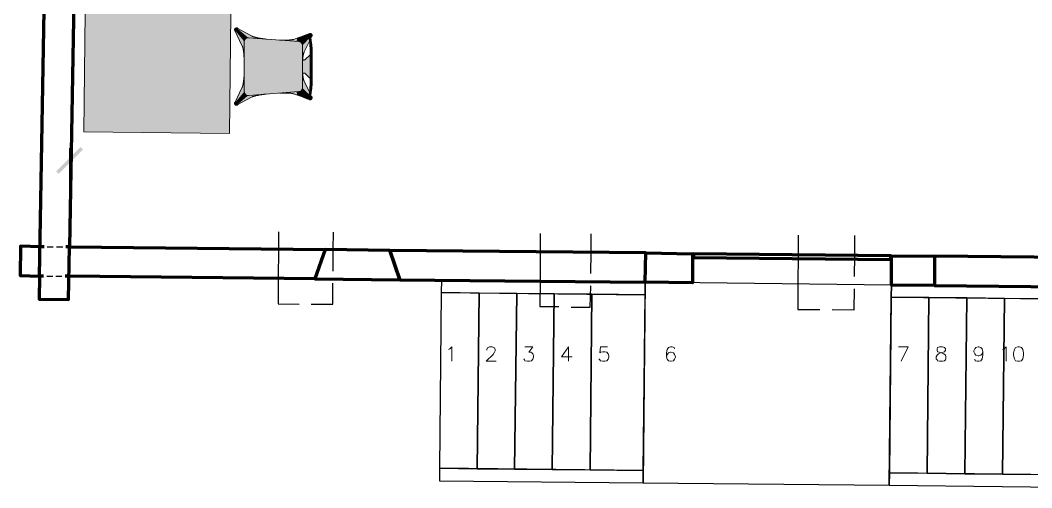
# Model space of a CAD drawing. Header units: millimetres. Extents: x 0 to 673989, y 0 to 383369.
# Drawn here: x 251603 to 256783, y 183924 to 186317 of the extents above; entities that cross this region are included whole.
import ezdxf

# ---------------------------------------------------------------- set-up
doc = ezdxf.new("R2010")
doc.units = ezdxf.units.MM
doc.header["$LTSCALE"] = 500
for name, color, linetype, lineweight in [('meble', 5, 'Continuous', 80), ('przekrój', 140, 'Continuous', 80), ('tabelka', 3, 'Continuous', 15)]:
    doc.layers.add(name, color=color, linetype=linetype, lineweight=lineweight)
for name, color, linetype in [('niewidoczne', 6, 'Continuous'), ('PDF _wymiary', 7, 'Continuous'), ('schody', 7, 'Continuous')]:
    doc.layers.add(name, color=color, linetype=linetype)

msp = doc.modelspace()

# ---------------------------------------------------------------- hatches: boundary and pattern name
at = {"layer": 'meble', "lineweight": 25, "true_color": 0xffffff, "transparency": 33554559}
for points in [[(252700.8, 186270.4), (252700.4, 186267.8), (252750.3, 186208.1), (252750.9, 186212.7), (252751.1, 186213.1)], [(252750.3, 186208.1), (252700.4, 186267.8), (252740.4, 186184.4), (252740.4, 186184.4), (252740.6, 186183.9), (252741, 186182.9), (252741.5, 186181.8), (252741.9, 186180.6), (252742.3, 186179.2), (252742.7, 186177.8), (252743.1, 186176.3), (252743.5, 186174.8), (252743.9, 186173.1), (252744.3, 186171.3), (252744.7, 186169.4), (252745, 186167.4), (252745.3, 186165.4), (252745.7, 186163.3), (252746, 186161), (252746.4, 186158.7), (252746.7, 186156.4), (252747, 186153.9), (252747.3, 186151.4), (252747.6, 186148.8), (252747.9, 186146.1), (252748.1, 186143.4), (252748.4, 186140.6), (252748.6, 186137.8), (252748.9, 186134.9), (252749.1, 186131.9), (252749.3, 186128.9), (252749.5, 186125.8), (252749.7, 186122.7), (252749.9, 186119.6), (252750, 186116.4), (252750.2, 186113.4), (252750.2, 186207.3)], [(252701.9, 186272.9), (252700.8, 186270.4), (252751.1, 186213.1), (252753.1, 186217.7), (252753.2, 186217.9)], [(252765.6, 186226.6), (252708.4, 186277.5), (252705.8, 186276.6), (252760.8, 186224.9), (252761, 186225)], [(252770.7, 186227.1), (252711.1, 186277.7), (252708.4, 186277.5), (252765.6, 186226.6), (252766.1, 186226.8)], [(252711.1, 186277.7), (252770.7, 186227.1), (252771.5, 186227.1), (252862.5, 186220.3), (252859.5, 186220.7), (252856.3, 186221.1), (252853.2, 186221.5), (252850, 186221.9), (252847, 186222.3), (252843.9, 186222.7), (252840.9, 186223.1), (252838, 186223.5), (252835.2, 186224), (252832.4, 186224.4), (252829.6, 186224.9), (252827, 186225.3), (252824.4, 186225.8), (252821.8, 186226.3), (252819.4, 186226.7), (252817, 186227.2), (252814.7, 186227.7), (252812.5, 186228.2), (252810.4, 186228.7), (252808.3, 186229.2), (252806.4, 186229.6), (252804.5, 186230.1), (252802.7, 186230.6), (252801, 186231.1), (252799.5, 186231.6), (252798, 186232), (252796.6, 186232.5), (252795.3, 186233), (252794.1, 186233.5), (252793, 186233.9), (252792, 186234.4), (252791.5, 186234.7), (252791.5, 186234.7)], [(253030.1, 186207.7), (252771.5, 186227.1), (252766.1, 186226.8), (252761, 186225), (252756.5, 186221.9), (252753.1, 186217.7), (252750.9, 186212.7), (252750.2, 186207.3), (252750.2, 185951.8), (252750.9, 185946.4), (252753.1, 185941.4), (252756.5, 185937.2), (252761, 185934.1), (252766.1, 185932.3), (252771.5, 185932), (253030.1, 185951.3), (253035, 185952.3), (253039.5, 185954.5), (253043.3, 185957.7), (253046.1, 185961.6), (253047.9, 185966.3), (253048.6, 185971.2), (253048.6, 186187.9), (253047.9, 186192.8), (253046.1, 186197.4), (253043.3, 186201.5), (253039.5, 186204.6), (253035, 186206.8)], [(253026.6, 186226), (253053.3, 186236.6), (253003.2, 186218.8), (253003.2, 186218.8), (253002.6, 186218.6), (253001.6, 186218.3), (253000.4, 186218), (252999.2, 186217.7), (252997.8, 186217.4), (252996.4, 186217.2), (252994.9, 186216.9), (252993.2, 186216.7), (252991.5, 186216.4), (252989.6, 186216.2), (252987.7, 186216), (252985.7, 186215.8), (252983.6, 186215.7), (252981.4, 186215.5), (252979.2, 186215.4), (252976.9, 186215.2), (252974.4, 186215.1), (252971.9, 186215), (252969.4, 186214.9), (252966.7, 186214.8), (252964, 186214.8), (252961.2, 186214.8), (252958.4, 186214.7), (252955.5, 186214.7), (252952.5, 186214.7), (252949.6, 186214.7), (252946.5, 186214.8), (252943.4, 186214.8), (252940.3, 186214.9), (252937, 186215), (252933.8, 186215.1), (252930.9, 186215.2), (253021, 186208.4), (253023.4, 186222.5), (253023.8, 186223.7), (253024.6, 186224.7), (253025.5, 186225.5)], [(253029.4, 186207.8), (253031, 186217.1), (253030.5, 186216.9), (253029.8, 186216.6), (253028.3, 186207.9)], [(253030.2, 186207.7), (253031.9, 186217.4), (253031, 186217.1), (253029.4, 186207.8), (253030.1, 186207.7)], [(253035.4, 186206.6), (253070.1, 186232.7), (253060.6, 186228.9), (253030.9, 186207.6), (253030.9, 186207.6), (253035, 186206.8)], [(253077.7, 186234.9), (253077.1, 186235.5), (253070.1, 186232.7), (253035.4, 186206.6), (253039.5, 186204.6), (253039.6, 186204.5)], [(253077.8, 186234.8), (253077.7, 186234.9), (253039.6, 186204.5), (253043.3, 186201.5), (253078.9, 186231.9)], [(253078.9, 186231.9), (253043.3, 186201.5), (253043.3, 186201.5), (253046, 186197.6), (253080.1, 186228.7)], [(253080.8, 186226.7), (253080.1, 186228.7), (253046, 186197.6), (253046.1, 186197.4), (253047.8, 186193.3), (253081.1, 186225.5)], [(253081.1, 186225.5), (253047.8, 186193.3), (253047.9, 186192.8), (253048.5, 186188.6), (253081.7, 186222.5)], [(253083.9, 186211.1), (253081.7, 186222.5), (253048.5, 186188.6), (253048.6, 186187.9), (253048.6, 186113.1), (253049.1, 186113.1), (253049.2, 186113.7), (253049.4, 186116), (253049.6, 186118.2), (253049.8, 186120.4), (253050.1, 186122.6), (253050.3, 186124.7), (253050.6, 186126.8), (253050.8, 186128.8), (253051.1, 186130.7), (253051.4, 186132.6), (253051.7, 186134.5), (253052, 186136.3), (253052.3, 186138.1), (253052.7, 186139.8), (253053, 186141.4), (253053.4, 186143), (253053.7, 186144.5), (253054, 186146), (253054.4, 186147.4), (253054.8, 186148.6), (253055.2, 186149.9), (253055.6, 186151.1), (253056, 186152.2), (253056.4, 186153.2), (253056.8, 186154.2), (253057.2, 186155), (253084, 186210.2)], [(253089.1, 186249.3), (253079.5, 186245.9), (253080.5, 186245.5), (253081.5, 186244.7), (253082, 186244.3)], [(253093.7, 186247.8), (253085.6, 186241.2), (253085.6, 186241.2), (253086.3, 186240.2), (253086.8, 186239.1), (253086.9, 186238.7), (253095.6, 186246.2)], [(252750.2, 186045.6), (252750, 186042.8), (252749.9, 186039.5), (252749.7, 186036.4), (252749.5, 186033.3), (252749.3, 186030.2), (252749.1, 186027.2), (252748.9, 186024.3), (252748.6, 186021.3), (252748.4, 186018.5), (252748.1, 186015.7), (252747.9, 186013), (252747.6, 186010.3), (252747.3, 186007.7), (252747, 186005.2), (252746.7, 186002.7), (252746.4, 186000.3), (252746, 185998), (252745.7, 185995.8), (252745.3, 185993.7), (252745, 185991.6), (252744.7, 185989.7), (252744.3, 185987.8), (252743.9, 185986), (252743.5, 185984.3), (252743.1, 185982.7), (252742.7, 185981.2), (252742.3, 185979.8), (252741.9, 185978.6), (252741.5, 185977.3), (252741, 185976.2), (252740.6, 185975.2), (252740.4, 185974.8), (252740.4, 185974.7), (252700.4, 185891.3), (252750.3, 185951), (252750.2, 185951.8)], [(253049.1, 186046), (253048.6, 186046), (253048.6, 185971.2), (253048.5, 185970.4), (253081.7, 185936.6), (253083.9, 185948), (253084, 185948.9), (253057.2, 186004.1), (253056.8, 186004.9), (253056.4, 186005.9), (253056, 186006.9), (253055.6, 186008), (253055.2, 186009.2), (253054.8, 186010.4), (253054.4, 186011.7), (253054, 186013.1), (253053.7, 186014.6), (253053.4, 186016.1), (253053, 186017.7), (253052.7, 186019.3), (253052.3, 186021), (253052, 186022.8), (253051.7, 186024.6), (253051.4, 186026.4), (253051.1, 186028.4), (253050.8, 186030.3), (253050.6, 186032.4), (253050.3, 186034.4), (253050.1, 186036.5), (253049.8, 186038.7), (253049.6, 186040.9), (253049.4, 186043.1), (253049.2, 186045.3)], [(252750.9, 185946.4), (252750.3, 185951), (252700.4, 185891.3), (252700.8, 185888.6), (252751.1, 185945.9)], [(253023.4, 185936.5), (253021, 185950.7), (252930.9, 185943.9), (252933.8, 185944), (252937, 185944.1), (252940.3, 185944.2), (252943.4, 185944.2), (252946.5, 185944.3), (252949.6, 185944.3), (252952.5, 185944.3), (252955.5, 185944.3), (252958.4, 185944.3), (252961.2, 185944.3), (252964, 185944.3), (252966.7, 185944.2), (252969.4, 185944.1), (252971.9, 185944.1), (252974.4, 185944), (252976.9, 185943.8), (252979.2, 185943.7), (252981.4, 185943.6), (252983.6, 185943.4), (252985.7, 185943.2), (252987.7, 185943), (252989.6, 185942.8), (252991.5, 185942.6), (252993.2, 185942.4), (252994.9, 185942.2), (252996.4, 185941.9), (252997.8, 185941.7), (252999.2, 185941.4), (253000.4, 185941.1), (253001.6, 185940.8), (253002.6, 185940.5), (253003.2, 185940.3), (253003.2, 185940.3), (253053.3, 185922.5), (253026.6, 185933.1), (253025.5, 185933.6), (253024.6, 185934.4), (253023.8, 185935.4)], [(253029.4, 185951.3), (253028.3, 185951.2), (253029.8, 185942.5), (253030.5, 185942.2), (253031, 185942)], [(253030.2, 185951.3), (253030.1, 185951.3), (253029.4, 185951.3), (253031, 185942), (253031.9, 185941.7)], [(253070.1, 185926.4), (253035.4, 185952.5), (253035, 185952.3), (253030.9, 185951.5), (253030.9, 185951.4), (253060.6, 185930.2)], [(253039.6, 185954.6), (253039.5, 185954.5), (253035.4, 185952.5), (253070.1, 185926.4), (253077.1, 185923.6), (253077.7, 185924.1)], [(253078.9, 185927.2), (253043.3, 185957.6), (253039.6, 185954.6), (253077.7, 185924.1), (253077.8, 185924.2)], [(253046, 185961.5), (253043.3, 185957.7), (253043.3, 185957.6), (253078.9, 185927.2), (253080.1, 185930.4)], [(253081.1, 185933.6), (253047.8, 185965.8), (253046.1, 185961.6), (253046, 185961.5), (253080.1, 185930.4), (253080.8, 185932.4)], [(253048.5, 185970.4), (253047.9, 185966.3), (253047.8, 185965.8), (253081.1, 185933.6), (253081.7, 185936.6)], [(252753.1, 185941.4), (252751.1, 185945.9), (252700.8, 185888.6), (252701.9, 185886.1), (252753.2, 185941.2)], [(252753.2, 185941.2), (252701.9, 185886.1), (252703.6, 185884.1), (252756.5, 185937.2), (252756.5, 185937.2)], [(252760.8, 185934.2), (252705.8, 185882.5), (252708.4, 185881.6), (252765.6, 185932.5), (252761, 185934.1)], [(252765.6, 185932.5), (252708.4, 185881.6), (252711.1, 185881.4), (252770.7, 185932), (252766.1, 185932.3)], [(252859.5, 185938.4), (252862.5, 185938.8), (252771.5, 185932), (252770.7, 185932), (252711.1, 185881.4), (252791.5, 185924.4), (252791.5, 185924.4), (252792, 185924.6), (252793, 185925.1), (252794.1, 185925.6), (252795.3, 185926.1), (252796.6, 185926.6), (252798, 185927), (252799.5, 185927.5), (252801, 185928), (252802.7, 185928.5), (252804.5, 185929), (252806.4, 185929.5), (252808.3, 185930), (252810.4, 185930.4), (252812.5, 185930.9), (252814.7, 185931.4), (252817, 185931.9), (252819.4, 185932.4), (252821.8, 185932.8), (252824.4, 185933.3), (252827, 185933.7), (252829.6, 185934.2), (252832.4, 185934.6), (252835.2, 185935.1), (252838, 185935.5), (252840.9, 185936), (252843.9, 185936.4), (252847, 185936.8), (252850, 185937.2), (252853.2, 185937.6), (252856.3, 185938)], [(253089.1, 185909.8), (253082, 185914.8), (253081.5, 185914.4), (253080.5, 185913.6), (253079.5, 185913.2)], [(253086.9, 185920.4), (253086.8, 185920.1), (253086.3, 185918.9), (253085.6, 185917.9), (253085.6, 185917.9), (253093.7, 185911.3), (253095.6, 185912.9)]]:
    msp.add_hatch(color=7, dxfattribs=at).paths.add_polyline_path(points)

# ---------------------------------------------------------------- linework, layer by layer
at = {"layer": 'meble', "color": 7, "lineweight": 0, "true_color": 0xffffff}
msp.add_lwpolyline([(251950.8, 187735.4), (251928.6, 185746.1), (252674.5, 185737.7), (252696.8, 187727)], close=True, dxfattribs=at)
at = {"layer": 'meble', "lineweight": 9}
for points in [[(251950.8, 187735.4), (251928.6, 185746.1), (252674.5, 185737.7), (252696.8, 187727)], [(252771.5, 186227.1), (252766.1, 186226.8), (252761, 186225), (252756.5, 186221.9), (252753.1, 186217.7), (252750.9, 186212.7), (252750.2, 186207.3), (252750.2, 185951.8), (252750.9, 185946.4), (252753.1, 185941.4), (252756.5, 185937.2), (252761, 185934.1), (252766.1, 185932.3), (252771.5, 185932), (253030.1, 185951.3), (253035, 185952.3), (253039.5, 185954.5), (253043.3, 185957.7), (253046.1, 185961.6), (253047.9, 185966.3), (253048.6, 185971.2), (253048.6, 186187.9), (253047.9, 186192.8), (253046.1, 186197.4), (253043.3, 186201.5), (253039.5, 186204.6), (253035, 186206.8), (253030.1, 186207.7)]]:
    msp.add_lwpolyline(points, close=True, dxfattribs=at)
for points in [[(252862.5, 186220.3), (252859.5, 186220.7), (252856.3, 186221.1), (252853.2, 186221.5), (252850, 186221.9), (252847, 186222.3), (252843.9, 186222.7), (252840.9, 186223.1), (252838, 186223.5), (252835.2, 186224), (252832.4, 186224.4), (252829.6, 186224.9), (252827, 186225.3), (252824.4, 186225.8), (252821.8, 186226.3), (252819.4, 186226.7), (252817, 186227.2), (252814.7, 186227.7), (252812.5, 186228.2), (252810.4, 186228.7), (252808.3, 186229.2), (252806.4, 186229.6), (252804.5, 186230.1), (252802.7, 186230.6), (252801, 186231.1), (252799.5, 186231.6), (252798, 186232), (252796.6, 186232.5), (252795.3, 186233), (252794.1, 186233.5), (252793, 186233.9), (252792, 186234.4), (252791.5, 186234.7), (252791.5, 186234.7), (252711.1, 186277.7), (252708.4, 186277.5), (252705.8, 186276.6), (252703.6, 186275.1), (252701.9, 186272.9), (252700.8, 186270.4), (252700.4, 186267.8), (252700.7, 186265.2), (252701.7, 186262.8), (252703.2, 186260.8), (252704.5, 186259.2)], [(252750.2, 186113.4), (252750, 186116.4), (252749.9, 186119.6), (252749.7, 186122.7), (252749.5, 186125.8), (252749.3, 186128.9), (252749.1, 186131.9), (252748.9, 186134.9), (252748.6, 186137.8), (252748.4, 186140.6), (252748.1, 186143.4), (252747.9, 186146.1), (252747.6, 186148.8), (252747.3, 186151.4), (252747, 186153.9), (252746.7, 186156.4), (252746.4, 186158.7), (252746, 186161), (252745.7, 186163.3), (252745.3, 186165.4), (252745, 186167.4), (252744.7, 186169.4), (252744.3, 186171.3), (252743.9, 186173.1), (252743.5, 186174.8), (252743.1, 186176.3), (252742.7, 186177.8), (252742.3, 186179.2), (252741.9, 186180.6), (252741.5, 186181.8), (252741, 186182.9), (252740.6, 186183.9), (252740.4, 186184.4), (252700.4, 186267.8)], [(252719.1, 186273.4), (252715.9, 186276), (252713.6, 186277.2), (252711.1, 186277.7)], [(252930.9, 186215.2), (252933.8, 186215.1), (252937, 186215), (252940.3, 186214.9), (252943.4, 186214.8), (252946.5, 186214.8), (252949.6, 186214.7), (252952.5, 186214.7), (252955.5, 186214.7), (252958.4, 186214.7), (252961.2, 186214.8), (252964, 186214.8), (252966.7, 186214.8), (252969.4, 186214.9), (252971.9, 186215), (252974.4, 186215.1), (252976.9, 186215.2), (252979.2, 186215.4), (252981.4, 186215.5), (252983.6, 186215.7), (252985.7, 186215.8), (252987.7, 186216), (252989.6, 186216.2), (252991.5, 186216.4), (252993.2, 186216.7), (252994.9, 186216.9), (252996.4, 186217.2), (252997.8, 186217.4), (252999.2, 186217.7), (253000.4, 186218), (253001.6, 186218.3), (253002.6, 186218.6), (253003.2, 186218.8), (253003.2, 186218.8), (253053.3, 186236.6)], [(253021, 186208.4), (253023.4, 186222.5), (253023.8, 186223.7), (253024.6, 186224.7), (253025.5, 186225.5), (253026.6, 186226), (253076.8, 186246), (253078, 186246.2), (253079.3, 186246), (253080.5, 186245.5), (253081.5, 186244.7), (253085.6, 186241.2), (253086.3, 186240.2), (253086.8, 186239.1), (253090.5, 186229), (253093.7, 186213), (253096.2, 186192.1), (253097.7, 186167.8), (253098.3, 186141.8), (253098.3, 186079.6), (253098.3, 186017.3), (253097.7, 185991.3), (253096.2, 185967), (253093.7, 185946.1), (253090.5, 185930.1), (253086.8, 185920.1), (253086.3, 185918.9), (253085.6, 185917.9), (253081.5, 185914.4), (253080.5, 185913.6), (253079.3, 185913.1), (253078, 185912.9), (253076.8, 185913.1), (253026.6, 185933.1), (253025.5, 185933.6), (253024.6, 185934.4), (253023.8, 185935.4), (253023.4, 185936.5), (253021, 185950.7)], [(253024.2, 186218.9), (253025, 186217.9), (253026, 186217.1), (253027.3, 186216.6), (253028.5, 186216.4), (253029.8, 186216.6), (253077.1, 186235.5)], [(253030.9, 186207.6), (253032.7, 186217.7)], [(253084, 186210.2), (253057.2, 186155), (253056.8, 186154.2), (253056.4, 186153.2), (253056, 186152.2), (253055.6, 186151.1), (253055.2, 186149.9), (253054.8, 186148.6), (253054.4, 186147.4), (253054, 186146), (253053.7, 186144.5), (253053.4, 186143), (253053, 186141.4), (253052.7, 186139.8), (253052.3, 186138.1), (253052, 186136.3), (253051.7, 186134.5), (253051.4, 186132.6), (253051.1, 186130.7), (253050.8, 186128.8), (253050.6, 186126.8), (253050.3, 186124.7), (253050.1, 186122.6), (253049.8, 186120.4), (253049.6, 186118.2), (253049.4, 186116), (253049.2, 186113.7), (253049.1, 186113.1)], [(253074.5, 186237.7), (253077.8, 186234.8)], [(253077.2, 186236.5), (253080.8, 186226.7), (253083.9, 186211.1), (253086.3, 186190.8), (253087.9, 186167.1), (253088.4, 186141.6), (253088.4, 186079.6), (253088.4, 186017.4), (253087.9, 185992), (253086.3, 185968.3), (253083.9, 185948), (253080.8, 185932.4), (253077.2, 185922.6)], [(253079.5, 186245.9), (253089.1, 186249.3)], [(253094.3, 186231.2), (253095.3, 186232.3), (253096.9, 186234.4), (253098, 186236.8), (253098.3, 186239.4), (253098, 186241.8), (253097.1, 186244.2), (253095.6, 186246.2), (253093.7, 186247.8), (253091.5, 186248.9), (253089.1, 186249.3), (253086.5, 186249.2), (253083.9, 186248.4), (253081.7, 186246.9), (253081.3, 186246.6)], [(253098.3, 186239.4), (253091.3, 186225)], [(252740.4, 186184.4), (252740.4, 186184.4)], [(253088.4, 186139.7), (253061, 186113.7), (253060.4, 186113.6), (253059.3, 186113.4), (253057.8, 186113.3), (253055.7, 186113.2), (253053.5, 186113.1), (253051.1, 186113.1), (253048.6, 186113.1)], [(252700.4, 185891.3), (252740.4, 185974.7), (252740.4, 185974.8), (252740.6, 185975.2), (252741, 185976.2), (252741.5, 185977.3), (252741.9, 185978.6), (252742.3, 185979.8), (252742.7, 185981.2), (252743.1, 185982.7), (252743.5, 185984.3), (252743.9, 185986), (252744.3, 185987.8), (252744.7, 185989.7), (252745, 185991.6), (252745.3, 185993.7), (252745.7, 185995.8), (252746, 185998), (252746.4, 186000.3), (252746.7, 186002.7), (252747, 186005.2), (252747.3, 186007.7), (252747.6, 186010.3), (252747.9, 186013), (252748.1, 186015.7), (252748.4, 186018.5), (252748.6, 186021.3), (252748.9, 186024.3), (252749.1, 186027.2), (252749.3, 186030.2), (252749.5, 186033.3), (252749.7, 186036.4), (252749.9, 186039.5), (252750, 186042.8), (252750.2, 186045.6)], [(253048.6, 186046), (253051.1, 186046), (253053.5, 186045.9), (253055.7, 186045.9), (253057.8, 186045.8), (253059.3, 186045.7), (253060.4, 186045.5), (253061, 186045.3), (253088.4, 186019.3)], [(253049.1, 186046), (253049.2, 186045.3), (253049.4, 186043.1), (253049.6, 186040.9), (253049.8, 186038.7), (253050.1, 186036.5), (253050.3, 186034.4), (253050.6, 186032.4), (253050.8, 186030.3), (253051.1, 186028.4), (253051.4, 186026.4), (253051.7, 186024.6), (253052, 186022.8), (253052.3, 186021), (253052.7, 186019.3), (253053, 186017.7), (253053.4, 186016.1), (253053.7, 186014.6), (253054, 186013.1), (253054.4, 186011.8), (253054.8, 186010.4), (253055.2, 186009.2), (253055.6, 186008), (253056, 186006.9), (253056.4, 186005.9), (253056.8, 186004.9), (253057.2, 186004.1), (253084, 185948.9)], [(253030.9, 185951.5), (253032.7, 185941.4)], [(252862.5, 185938.8), (252859.5, 185938.4), (252856.3, 185938), (252853.2, 185937.6), (252850, 185937.2), (252847, 185936.8), (252843.9, 185936.4), (252840.9, 185936), (252838, 185935.5), (252835.2, 185935.1), (252832.4, 185934.6), (252829.6, 185934.2), (252827, 185933.7), (252824.4, 185933.3), (252821.8, 185932.8), (252819.4, 185932.4), (252817, 185931.9), (252814.7, 185931.4), (252812.5, 185930.9), (252810.4, 185930.4), (252808.3, 185930), (252806.4, 185929.5), (252804.5, 185929), (252802.7, 185928.5), (252801, 185928), (252799.5, 185927.5), (252798, 185927), (252796.6, 185926.6), (252795.3, 185926.1), (252794.1, 185925.6), (252793, 185925.1), (252792, 185924.6), (252791.5, 185924.4), (252711.1, 185881.4), (252708.4, 185881.6), (252705.8, 185882.5), (252703.6, 185884.1), (252701.9, 185886.1), (252700.8, 185888.6), (252700.4, 185891.3), (252700.7, 185893.9), (252701.7, 185896.2), (252703.2, 185898.3), (252704.5, 185899.9)], [(252791.5, 185924.4), (252791.5, 185924.4)], [(253053.3, 185922.5), (253003.2, 185940.3), (253003.2, 185940.3), (253002.6, 185940.5), (253001.6, 185940.8), (253000.4, 185941.1), (252999.2, 185941.4), (252997.8, 185941.7), (252996.4, 185941.9), (252994.9, 185942.2), (252993.2, 185942.4), (252991.5, 185942.6), (252989.6, 185942.8), (252987.7, 185943), (252985.7, 185943.2), (252983.6, 185943.4), (252981.4, 185943.6), (252979.2, 185943.7), (252976.9, 185943.8), (252974.4, 185944), (252971.9, 185944.1), (252969.4, 185944.1), (252966.7, 185944.2), (252964, 185944.3), (252961.2, 185944.3), (252958.4, 185944.3), (252955.5, 185944.3), (252952.5, 185944.3), (252949.6, 185944.3), (252946.5, 185944.3), (252943.4, 185944.2), (252940.3, 185944.2), (252937, 185944.1), (252933.8, 185944), (252930.9, 185943.9)], [(253024.2, 185940.2), (253025, 185941.3), (253026, 185942), (253027.3, 185942.5), (253028.5, 185942.6), (253029.8, 185942.5), (253077.1, 185923.6)], [(253074.5, 185921.5), (253077.8, 185924.2)], [(253089.1, 185909.8), (253079.5, 185913.2)], [(253094.3, 185927.9), (253095.3, 185926.8), (253096.9, 185924.7), (253098, 185922.3), (253098.3, 185919.7), (253098, 185917.2), (253097.1, 185914.9), (253095.6, 185912.9), (253093.7, 185911.3), (253091.5, 185910.3), (253089.1, 185909.8), (253086.5, 185909.9), (253083.9, 185910.8), (253081.7, 185912.2), (253081.3, 185912.5)], [(253091.3, 185934), (253098.3, 185919.7)], [(252719.1, 185885.7), (252715.9, 185883.1), (252713.6, 185881.9), (252711.1, 185881.4)]]:
    msp.add_lwpolyline(points, dxfattribs=at)
at = {"layer": 'meble', "color": 7, "lineweight": 0, "true_color": 0xffffff, "transparency": 33554559}
for points in [[(251950.8, 187735.4), (251928.6, 185746.1), (252696.8, 187727), (252674.5, 185737.7)], [(252702.9, 186262.5), (252700.4, 186267.8), (252700.7, 186265.2)], [(252700.7, 186265.2), (252701.7, 186262.8), (252702.9, 186262.5), (252704.4, 186259.5)], [(252701.7, 186262.8), (252703.2, 186260.8), (252704.4, 186259.5), (252704.5, 186259.2)], [(252756.5, 186221.9), (252703.6, 186275.1), (252753.2, 186217.9), (252701.9, 186272.9)], [(252760.8, 186224.9), (252705.8, 186276.6), (252756.5, 186221.9), (252703.6, 186275.1)], [(252713.6, 186277.2), (252711.1, 186277.7), (252716.5, 186274.8)], [(252713.6, 186277.2), (252716.5, 186274.8), (252715.9, 186276), (252719.1, 186273.4)], [(253023.4, 186222.5), (253021, 186208.4), (253023.3, 186221.3), (253021.1, 186208.4)], [(253023.6, 186220), (253023.3, 186221.3), (253021.6, 186208.4), (253021.1, 186208.4)], [(253024.2, 186218.9), (253023.6, 186220), (253022.3, 186208.3), (253021.6, 186208.4)], [(253025, 186217.9), (253024.2, 186218.9), (253023.3, 186208.3), (253022.3, 186208.3)], [(253073.3, 186242.5), (253023.4, 186222.5), (253073.1, 186241.2), (253023.3, 186221.3)], [(253073.2, 186239.9), (253073.1, 186241.2), (253023.6, 186220), (253023.3, 186221.3)], [(253026, 186217.1), (253025, 186217.9), (253024.5, 186208.2), (253023.3, 186208.3)], [(253073.8, 186243.7), (253023.8, 186223.7), (253073.3, 186242.5), (253023.4, 186222.5)], [(253073.2, 186239.9), (253023.6, 186220), (253073.7, 186238.7), (253024.2, 186218.9)], [(253074.5, 186244.7), (253024.6, 186224.7), (253073.8, 186243.7), (253023.8, 186223.7)], [(253074.5, 186237.7), (253073.7, 186238.7), (253025, 186217.9), (253024.2, 186218.9)], [(253027.3, 186216.6), (253026, 186217.1), (253025.8, 186208.1), (253024.5, 186208.2)], [(253074.5, 186244.7), (253075.6, 186245.5), (253024.6, 186224.7), (253025.5, 186225.5)], [(253074.5, 186237.7), (253025, 186217.9), (253075.5, 186236.8), (253026, 186217.1)], [(253075.6, 186245.5), (253076.8, 186246), (253025.5, 186225.5), (253026.6, 186226)], [(253027.3, 186216.6), (253025.8, 186208.1), (253028.5, 186216.4), (253027.1, 186208)], [(253075.5, 186236.8), (253026, 186217.1), (253076.2, 186236.2), (253027.3, 186216.6)], [(253028.3, 186207.9), (253029.8, 186216.6), (253027.1, 186208), (253028.5, 186216.4)], [(253076.8, 186235.7), (253076.2, 186236.2), (253028.5, 186216.4), (253027.3, 186216.6)], [(253076.8, 186235.7), (253028.5, 186216.4), (253077.1, 186235.5), (253029.8, 186216.6)], [(253032.5, 186217.6), (253031.9, 186217.4), (253030.7, 186207.6), (253030.2, 186207.7)], [(253032.7, 186217.7), (253032.5, 186217.6), (253030.9, 186207.6), (253030.7, 186207.6)], [(253030.9, 186207.6), (253060.6, 186228.9), (253032.7, 186217.7)], [(253077.3, 186239.1), (253073.3, 186242.5), (253077.1, 186237.8), (253073.1, 186241.2)], [(253077.1, 186237.8), (253073.1, 186241.2), (253077.2, 186236.5), (253073.2, 186239.9)], [(253077.2, 186236.5), (253073.2, 186239.9), (253077.6, 186235.4), (253073.7, 186238.7)], [(253077.8, 186240.2), (253073.8, 186243.7), (253077.3, 186239.1), (253073.3, 186242.5)], [(253073.7, 186238.7), (253074.5, 186237.7), (253077.6, 186235.4), (253077.8, 186234.8)], [(253078.6, 186241.2), (253074.5, 186244.7), (253077.8, 186240.2), (253073.8, 186243.7)], [(253079.7, 186242), (253075.6, 186245.5), (253078.6, 186241.2), (253074.5, 186244.7)], [(253080.9, 186242.5), (253076.8, 186246), (253079.7, 186242), (253075.6, 186245.5)], [(253082.2, 186242.6), (253078, 186246.2), (253080.9, 186242.5), (253076.8, 186246)], [(253077.3, 186239.1), (253077.1, 186237.8), (253081, 186229), (253080.8, 186227.9)], [(253077.1, 186237.8), (253077.2, 186236.5), (253080.8, 186227.9), (253080.8, 186226.7)], [(253077.8, 186240.2), (253077.3, 186239.1), (253081.6, 186230), (253081, 186229)], [(253078.6, 186241.2), (253077.8, 186240.2), (253082.4, 186230.9), (253081.6, 186230)], [(253079.3, 186246), (253078, 186246.2), (253083.4, 186242.5), (253082.2, 186242.6)], [(253079.7, 186242), (253078.6, 186241.2), (253083.5, 186231.6), (253082.4, 186230.9)], [(253079.3, 186246), (253083.4, 186242.5), (253080.5, 186245.5), (253084.6, 186242)], [(253080.9, 186242.5), (253079.7, 186242), (253084.8, 186232), (253083.5, 186231.6)], [(253080.5, 186245.5), (253084.6, 186242), (253081.5, 186244.7), (253085.6, 186241.2)], [(253084.2, 186213), (253081, 186229), (253083.9, 186212.1), (253080.8, 186227.9)], [(253083.9, 186212.1), (253080.8, 186227.9), (253083.9, 186211.1), (253080.8, 186226.7)], [(253082.2, 186242.6), (253080.9, 186242.5), (253086, 186232.2), (253084.8, 186232)], [(253081.6, 186230), (253081, 186229), (253084.8, 186213.8), (253084.2, 186213)], [(253083.9, 186248.4), (253081.7, 186246.9), (253081.4, 186246.6), (253081.3, 186246.6)], [(253086.5, 186249.2), (253083.9, 186248.4), (253084.1, 186247.6), (253081.4, 186246.6)], [(253082.4, 186230.9), (253081.6, 186230), (253085.7, 186214.5), (253084.8, 186213.8)], [(253089.1, 186249.3), (253082, 186244.3), (253091.5, 186248.9), (253083.6, 186242.9)], [(253083.4, 186242.5), (253082.2, 186242.6), (253087.3, 186232), (253086, 186232.2)], [(253086.9, 186215.1), (253083.5, 186231.6), (253085.7, 186214.5), (253082.4, 186230.9)], [(253084.6, 186242), (253083.4, 186242.5), (253088.5, 186231.6), (253087.3, 186232)], [(253088.1, 186215.5), (253084.8, 186232), (253086.9, 186215.1), (253083.5, 186231.6)], [(253093.7, 186247.8), (253091.5, 186248.9), (253085.6, 186241.2), (253083.6, 186242.9)], [(253086.7, 186192.1), (253084.2, 186213), (253086.4, 186191.5), (253083.9, 186212.1)], [(253086.4, 186191.5), (253083.9, 186212.1), (253086.3, 186190.8), (253083.9, 186211.1)], [(253084.1, 186247.6), (253089.1, 186249.3), (253086.5, 186249.2)], [(253084.8, 186213.8), (253084.2, 186213), (253087.4, 186192.7), (253086.7, 186192.1)], [(253085.6, 186241.2), (253084.6, 186242), (253089.4, 186230.9), (253088.5, 186231.6)], [(253086, 186232.2), (253084.8, 186232), (253089.4, 186215.6), (253088.1, 186215.5)], [(253085.7, 186214.5), (253084.8, 186213.8), (253088.3, 186193.2), (253087.4, 186192.7)], [(253086.3, 186240.2), (253085.6, 186241.2), (253090.1, 186230), (253089.4, 186230.9)], [(253086.9, 186215.1), (253085.7, 186214.5), (253089.4, 186193.6), (253088.3, 186193.2)], [(253086, 186232.2), (253089.4, 186215.6), (253087.3, 186232), (253090.7, 186215.5)], [(253086.8, 186239.1), (253086.3, 186240.2), (253090.5, 186229), (253090.1, 186230)], [(253095.6, 186246.2), (253086.9, 186238.7), (253097.1, 186244.2), (253088, 186235.9)], [(253088.1, 186215.5), (253086.9, 186215.1), (253090.7, 186193.9), (253089.4, 186193.6)], [(253087.3, 186232), (253090.7, 186215.5), (253088.5, 186231.6), (253091.7, 186215.1)], [(253097.1, 186244.2), (253088, 186235.9), (253098, 186241.8), (253089, 186233.1)], [(253091.9, 186194), (253089.4, 186215.6), (253090.7, 186193.9), (253088.1, 186215.5)], [(253089.4, 186230.9), (253088.5, 186231.6), (253092.7, 186214.5), (253091.7, 186215.1)], [(253098, 186241.8), (253089, 186233.1), (253098.3, 186239.4), (253089.9, 186230.8)], [(253090.1, 186230), (253089.4, 186230.9), (253093.4, 186213.8), (253092.7, 186214.5)], [(253089.4, 186215.6), (253091.9, 186194), (253090.7, 186215.5), (253093.2, 186193.9)], [(253098.3, 186239.4), (253089.9, 186230.8), (253091.3, 186225), (253090.5, 186229)], [(253090.5, 186229), (253090.1, 186230), (253093.7, 186213), (253093.4, 186213.8)], [(253090.7, 186215.5), (253093.2, 186193.9), (253091.7, 186215.1), (253094.3, 186193.6)], [(253091.7, 186215.1), (253094.3, 186193.6), (253092.7, 186214.5), (253095.2, 186193.2)], [(253093.4, 186213.8), (253092.7, 186214.5), (253095.9, 186192.7), (253095.2, 186193.2)], [(253093.4, 186213.8), (253095.9, 186192.7), (253093.7, 186213), (253096.2, 186192.1)], [(253096.9, 186234.4), (253094.6, 186231.9), (253095.3, 186232.3), (253094.3, 186231.2)], [(253098, 186236.8), (253096, 186234.8), (253096.9, 186234.4), (253094.6, 186231.9)], [(253098, 186236.8), (253098.3, 186239.4), (253096, 186234.8)], [(253086.4, 186191.5), (253086.3, 186190.8), (253087.9, 186167.4), (253087.9, 186167.1)], [(253086.7, 186192.1), (253086.4, 186191.5), (253088.3, 186167.8), (253087.9, 186167.4)], [(253087.4, 186192.7), (253086.7, 186192.1), (253088.9, 186168.1), (253088.3, 186167.8)], [(253088.3, 186193.2), (253087.4, 186192.7), (253089.9, 186168.4), (253088.9, 186168.1)], [(253088.8, 186141.8), (253088.3, 186167.8), (253088.4, 186141.7), (253087.9, 186167.4)], [(253088.4, 186141.7), (253087.9, 186167.4), (253088.4, 186141.6), (253087.9, 186167.1)], [(253089.4, 186193.6), (253088.3, 186193.2), (253091, 186168.6), (253089.9, 186168.4)], [(253088.9, 186168.1), (253088.3, 186167.8), (253089.5, 186141.9), (253088.8, 186141.8)], [(253089.9, 186168.4), (253088.9, 186168.1), (253090.4, 186141.9), (253089.5, 186141.9)], [(253090.7, 186193.9), (253089.4, 186193.6), (253092.2, 186168.7), (253091, 186168.6)], [(253091, 186168.6), (253089.9, 186168.4), (253091.5, 186142), (253090.4, 186141.9)], [(253093.5, 186168.7), (253091.9, 186194), (253092.2, 186168.7), (253090.7, 186193.9)], [(253092.2, 186168.7), (253091, 186168.6), (253092.8, 186142), (253091.5, 186142)], [(253093.2, 186193.9), (253091.9, 186194), (253094.8, 186168.7), (253093.5, 186168.7)], [(253093.5, 186168.7), (253092.2, 186168.7), (253094.1, 186142), (253092.8, 186142)], [(253093.2, 186193.9), (253094.8, 186168.7), (253094.3, 186193.6), (253095.9, 186168.6)], [(253094.8, 186168.7), (253093.5, 186168.7), (253095.3, 186142), (253094.1, 186142)], [(253094.3, 186193.6), (253095.9, 186168.6), (253095.2, 186193.2), (253096.8, 186168.4)], [(253095.9, 186168.6), (253094.8, 186168.7), (253096.4, 186142), (253095.3, 186142)], [(253095.9, 186192.7), (253095.2, 186193.2), (253097.4, 186168.1), (253096.8, 186168.4)], [(253095.9, 186192.7), (253097.4, 186168.1), (253096.2, 186192.1), (253097.7, 186167.8)], [(253096.8, 186168.4), (253095.9, 186168.6), (253097.3, 186141.9), (253096.4, 186142)], [(253097.4, 186168.1), (253096.8, 186168.4), (253098, 186141.9), (253097.3, 186141.9)], [(253097.7, 186167.8), (253097.4, 186168.1), (253098.3, 186141.8), (253098, 186141.9)], [(253051.1, 186113.1), (253048.6, 186113.1), (253051.1, 186046), (253048.6, 186046)], [(253053.5, 186113.1), (253051.1, 186113.1), (253053.5, 186045.9), (253051.1, 186046)], [(253055.7, 186045.9), (253055.7, 186113.2), (253053.5, 186045.9), (253053.5, 186113.1)], [(253057.8, 186045.8), (253057.8, 186113.3), (253055.7, 186045.9), (253055.7, 186113.2)], [(253059.3, 186045.7), (253059.3, 186113.4), (253057.8, 186045.8), (253057.8, 186113.3)], [(253060.4, 186045.5), (253060.4, 186113.6), (253059.3, 186045.7), (253059.3, 186113.4)], [(253061, 186045.3), (253061, 186113.7), (253060.4, 186045.5), (253060.4, 186113.6)], [(253088.4, 186019.3), (253088.4, 186139.7), (253061, 186045.3), (253061, 186113.7)], [(253088.8, 186141.8), (253088.4, 186141.7), (253088.8, 186079.6), (253088.4, 186079.6)], [(253089.5, 186141.9), (253088.8, 186141.8), (253089.5, 186079.6), (253088.8, 186079.6)], [(253090.4, 186141.9), (253089.5, 186141.9), (253090.4, 186079.6), (253089.5, 186079.6)], [(253091.5, 186142), (253090.4, 186141.9), (253091.5, 186079.6), (253090.4, 186079.6)], [(253092.8, 186142), (253091.5, 186142), (253092.8, 186079.6), (253091.5, 186079.6)], [(253094.1, 186142), (253092.8, 186142), (253094.1, 186079.6), (253092.8, 186079.6)], [(253095.3, 186142), (253094.1, 186142), (253095.3, 186079.6), (253094.1, 186079.6)], [(253096.4, 186142), (253095.3, 186142), (253096.4, 186079.6), (253095.3, 186079.6)], [(253097.3, 186141.9), (253096.4, 186142), (253097.3, 186079.6), (253096.4, 186079.6)], [(253098, 186141.9), (253097.3, 186141.9), (253098, 186079.6), (253097.3, 186079.6)], [(253098.3, 186141.8), (253098, 186141.9), (253098.3, 186079.6), (253098, 186079.6)], [(253088.8, 186017.3), (253088.8, 186079.6), (253088.4, 186017.4), (253088.4, 186079.6)], [(253088.4, 186017.4), (253088.4, 186079.6), (253088.4, 186017.4), (253088.4, 186079.6)], [(253089.5, 186017.2), (253089.5, 186079.6), (253088.8, 186017.3), (253088.8, 186079.6)], [(253090.4, 186017.1), (253090.4, 186079.6), (253089.5, 186017.2), (253089.5, 186079.6)], [(253091.5, 186017.1), (253091.5, 186079.6), (253090.4, 186017.1), (253090.4, 186079.6)], [(253092.8, 186017), (253092.8, 186079.6), (253091.5, 186017.1), (253091.5, 186079.6)], [(253094.1, 186017), (253094.1, 186079.6), (253092.8, 186017), (253092.8, 186079.6)], [(253095.3, 186017), (253095.3, 186079.6), (253094.1, 186017), (253094.1, 186079.6)], [(253096.4, 186017.1), (253096.4, 186079.6), (253095.3, 186017), (253095.3, 186079.6)], [(253097.3, 186017.1), (253097.3, 186079.6), (253096.4, 186017.1), (253096.4, 186079.6)], [(253098, 186017.2), (253098, 186079.6), (253097.3, 186017.1), (253097.3, 186079.6)], [(253098.3, 186017.3), (253098.3, 186079.6), (253098, 186017.2), (253098, 186079.6)], [(253088.8, 186017.3), (253088.4, 186017.4), (253088.3, 185991.3), (253087.9, 185991.6)], [(253088.4, 186017.4), (253088.4, 186017.4), (253087.9, 185991.6), (253087.9, 185992)], [(253088.9, 185991), (253089.5, 186017.2), (253088.3, 185991.3), (253088.8, 186017.3)], [(253089.9, 185990.7), (253090.4, 186017.1), (253088.9, 185991), (253089.5, 186017.2)], [(253091, 185990.5), (253091.5, 186017.1), (253089.9, 185990.7), (253090.4, 186017.1)], [(253092.2, 185990.4), (253092.8, 186017), (253091, 185990.5), (253091.5, 186017.1)], [(253093.5, 185990.3), (253094.1, 186017), (253092.2, 185990.4), (253092.8, 186017)], [(253094.8, 185990.4), (253095.3, 186017), (253093.5, 185990.3), (253094.1, 186017)], [(253095.9, 185990.5), (253096.4, 186017.1), (253094.8, 185990.4), (253095.3, 186017)], [(253096.8, 185990.7), (253097.3, 186017.1), (253095.9, 185990.5), (253096.4, 186017.1)], [(253097.4, 185991), (253098, 186017.2), (253096.8, 185990.7), (253097.3, 186017.1)], [(253098.3, 186017.3), (253098, 186017.2), (253097.7, 185991.3), (253097.4, 185991)], [(253021.1, 185950.7), (253021, 185950.7), (253023.3, 185937.8), (253023.4, 185936.5)], [(253021.6, 185950.7), (253021.1, 185950.7), (253023.6, 185939.1), (253023.3, 185937.8)], [(253022.3, 185950.8), (253021.6, 185950.7), (253024.2, 185940.2), (253023.6, 185939.1)], [(253023.3, 185950.9), (253022.3, 185950.8), (253025, 185941.3), (253024.2, 185940.2)], [(253024.5, 185950.9), (253023.3, 185950.9), (253026, 185942), (253025, 185941.3)], [(253025.8, 185951), (253024.5, 185950.9), (253027.3, 185942.5), (253026, 185942)], [(253027.1, 185951.1), (253025.8, 185951), (253028.5, 185942.6), (253027.3, 185942.5)], [(253028.3, 185951.2), (253027.1, 185951.1), (253029.8, 185942.5), (253028.5, 185942.6)], [(253030.7, 185951.4), (253030.2, 185951.3), (253032.5, 185941.5), (253031.9, 185941.7)], [(253030.9, 185951.5), (253030.7, 185951.4), (253032.7, 185941.4), (253032.5, 185941.5)], [(253030.9, 185951.4), (253032.7, 185941.4), (253060.6, 185930.2)], [(253086.3, 185968.3), (253083.9, 185948), (253086.4, 185967.7), (253083.9, 185947)], [(253086.4, 185967.7), (253083.9, 185947), (253086.7, 185967), (253084.2, 185946.1)], [(253086.7, 185967), (253084.2, 185946.1), (253087.4, 185966.4), (253084.8, 185945.3)], [(253088.3, 185965.9), (253087.4, 185966.4), (253085.7, 185944.5), (253084.8, 185945.3)], [(253088.3, 185965.9), (253085.7, 185944.5), (253089.4, 185965.5), (253086.9, 185944)], [(253087.9, 185991.6), (253087.9, 185992), (253086.4, 185967.7), (253086.3, 185968.3)], [(253088.3, 185991.3), (253087.9, 185991.6), (253086.7, 185967), (253086.4, 185967.7)], [(253088.9, 185991), (253088.3, 185991.3), (253087.4, 185966.4), (253086.7, 185967)], [(253090.7, 185965.2), (253089.4, 185965.5), (253088.1, 185943.6), (253086.9, 185944)], [(253089.9, 185990.7), (253088.9, 185991), (253088.3, 185965.9), (253087.4, 185966.4)], [(253091.9, 185965.1), (253090.7, 185965.2), (253089.4, 185943.5), (253088.1, 185943.6)], [(253091, 185990.5), (253089.9, 185990.7), (253089.4, 185965.5), (253088.3, 185965.9)], [(253092.2, 185990.4), (253091, 185990.5), (253090.7, 185965.2), (253089.4, 185965.5)], [(253093.2, 185965.2), (253091.9, 185965.1), (253090.7, 185943.6), (253089.4, 185943.5)], [(253093.5, 185990.3), (253092.2, 185990.4), (253091.9, 185965.1), (253090.7, 185965.2)], [(253091.7, 185944), (253094.3, 185965.5), (253090.7, 185943.6), (253093.2, 185965.2)], [(253095.2, 185965.9), (253094.3, 185965.5), (253092.7, 185944.5), (253091.7, 185944)], [(253094.8, 185990.4), (253093.5, 185990.3), (253093.2, 185965.2), (253091.9, 185965.1)], [(253095.9, 185966.4), (253095.2, 185965.9), (253093.4, 185945.3), (253092.7, 185944.5)], [(253095.9, 185990.5), (253094.8, 185990.4), (253094.3, 185965.5), (253093.2, 185965.2)], [(253093.7, 185946.1), (253096.2, 185967), (253093.4, 185945.3), (253095.9, 185966.4)], [(253095.2, 185965.9), (253096.8, 185990.7), (253094.3, 185965.5), (253095.9, 185990.5)], [(253097.4, 185991), (253096.8, 185990.7), (253095.9, 185966.4), (253095.2, 185965.9)], [(253097.7, 185991.3), (253097.4, 185991), (253096.2, 185967), (253095.9, 185966.4)], [(252704.4, 185899.6), (252701.7, 185896.2), (252702.9, 185896.5), (252700.7, 185893.9)], [(252704.5, 185899.9), (252703.2, 185898.3), (252704.4, 185899.6), (252701.7, 185896.2)], [(252760.8, 185934.2), (252756.5, 185937.2), (252705.8, 185882.5), (252703.6, 185884.1)], [(253023.6, 185939.1), (253023.3, 185937.8), (253073.2, 185919.2), (253073.1, 185917.9)], [(253023.3, 185937.8), (253023.4, 185936.5), (253073.1, 185917.9), (253073.3, 185916.6)], [(253073.3, 185916.6), (253023.4, 185936.5), (253073.8, 185915.4), (253023.8, 185935.4)], [(253073.7, 185920.4), (253024.2, 185940.2), (253073.2, 185919.2), (253023.6, 185939.1)], [(253073.8, 185915.4), (253023.8, 185935.4), (253074.5, 185914.4), (253024.6, 185934.4)], [(253025, 185941.3), (253024.2, 185940.2), (253074.5, 185921.5), (253073.7, 185920.4)], [(253074.5, 185914.4), (253024.6, 185934.4), (253075.6, 185913.6), (253025.5, 185933.6)], [(253075.5, 185922.3), (253026, 185942), (253074.5, 185921.5), (253025, 185941.3)], [(253075.6, 185913.6), (253025.5, 185933.6), (253076.8, 185913.1), (253026.6, 185933.1)], [(253076.2, 185922.9), (253027.3, 185942.5), (253075.5, 185922.3), (253026, 185942)], [(253076.8, 185923.4), (253028.5, 185942.6), (253076.2, 185922.9), (253027.3, 185942.5)], [(253028.5, 185942.6), (253076.8, 185923.4), (253029.8, 185942.5), (253077.1, 185923.6)], [(253077.1, 185921.3), (253077.2, 185922.6), (253073.1, 185917.9), (253073.2, 185919.2)], [(253077.3, 185920.1), (253077.1, 185921.3), (253073.3, 185916.6), (253073.1, 185917.9)], [(253077.6, 185923.7), (253073.7, 185920.4), (253077.2, 185922.6), (253073.2, 185919.2)], [(253077.8, 185918.9), (253077.3, 185920.1), (253073.8, 185915.4), (253073.3, 185916.6)], [(253077.6, 185923.7), (253077.8, 185924.2), (253073.7, 185920.4), (253074.5, 185921.5)], [(253078.6, 185917.9), (253077.8, 185918.9), (253074.5, 185914.4), (253073.8, 185915.4)], [(253079.7, 185917.1), (253078.6, 185917.9), (253075.6, 185913.6), (253074.5, 185914.4)], [(253080.9, 185916.6), (253079.7, 185917.1), (253076.8, 185913.1), (253075.6, 185913.6)], [(253082.2, 185916.4), (253080.9, 185916.6), (253078, 185912.9), (253076.8, 185913.1)], [(253077.1, 185921.3), (253080.8, 185931.3), (253077.2, 185922.6), (253080.8, 185932.4)], [(253077.3, 185920.1), (253081, 185930.1), (253077.1, 185921.3), (253080.8, 185931.3)], [(253077.8, 185918.9), (253081.6, 185929.1), (253077.3, 185920.1), (253081, 185930.1)], [(253078.6, 185917.9), (253082.4, 185928.2), (253077.8, 185918.9), (253081.6, 185929.1)], [(253083.4, 185916.6), (253082.2, 185916.4), (253079.3, 185913.1), (253078, 185912.9)], [(253079.7, 185917.1), (253083.5, 185927.5), (253078.6, 185917.9), (253082.4, 185928.2)], [(253080.5, 185913.6), (253084.6, 185917.1), (253079.3, 185913.1), (253083.4, 185916.6)], [(253080.9, 185916.6), (253084.8, 185927), (253079.7, 185917.1), (253083.5, 185927.5)], [(253081.5, 185914.4), (253085.6, 185917.9), (253080.5, 185913.6), (253084.6, 185917.1)], [(253083.9, 185947), (253083.9, 185948), (253080.8, 185931.3), (253080.8, 185932.4)], [(253084.2, 185946.1), (253083.9, 185947), (253081, 185930.1), (253080.8, 185931.3)], [(253082.2, 185916.4), (253086, 185926.9), (253080.9, 185916.6), (253084.8, 185927)], [(253084.8, 185945.3), (253084.2, 185946.1), (253081.6, 185929.1), (253081, 185930.1)], [(253081.4, 185912.5), (253081.3, 185912.5), (253083.9, 185910.8), (253081.7, 185912.2)], [(253081.4, 185912.5), (253083.9, 185910.8), (253084.1, 185911.5), (253086.5, 185909.9)], [(253084.8, 185945.3), (253081.6, 185929.1), (253085.7, 185944.5), (253082.4, 185928.2)], [(253091.5, 185910.3), (253083.6, 185916.2), (253089.1, 185909.8), (253082, 185914.8)], [(253083.4, 185916.6), (253087.3, 185927), (253082.2, 185916.4), (253086, 185926.9)], [(253086.9, 185944), (253085.7, 185944.5), (253083.5, 185927.5), (253082.4, 185928.2)], [(253084.6, 185917.1), (253088.5, 185927.5), (253083.4, 185916.6), (253087.3, 185927)], [(253088.1, 185943.6), (253086.9, 185944), (253084.8, 185927), (253083.5, 185927.5)], [(253085.6, 185917.8), (253083.6, 185916.2), (253093.7, 185911.3), (253091.5, 185910.3)], [(253089.1, 185909.8), (253084.1, 185911.5), (253086.5, 185909.9)], [(253085.6, 185917.9), (253089.4, 185928.2), (253084.6, 185917.1), (253088.5, 185927.5)], [(253089.4, 185943.5), (253088.1, 185943.6), (253086, 185926.9), (253084.8, 185927)], [(253086.3, 185918.9), (253090.1, 185929.1), (253085.6, 185917.9), (253089.4, 185928.2)], [(253087.3, 185927), (253090.7, 185943.6), (253086, 185926.9), (253089.4, 185943.5)], [(253086.8, 185920.1), (253090.5, 185930.1), (253086.3, 185918.9), (253090.1, 185929.1)], [(253097.1, 185914.9), (253088, 185923.2), (253095.6, 185912.9), (253086.9, 185920.4)], [(253091.7, 185944), (253090.7, 185943.6), (253088.5, 185927.5), (253087.3, 185927)], [(253089, 185925.9), (253088, 185923.2), (253098, 185917.2), (253097.1, 185914.9)], [(253089.4, 185928.2), (253092.7, 185944.5), (253088.5, 185927.5), (253091.7, 185944)], [(253098.3, 185919.7), (253089.9, 185928.3), (253098, 185917.2), (253089, 185925.9)], [(253093.4, 185945.3), (253092.7, 185944.5), (253090.1, 185929.1), (253089.4, 185928.2)], [(253098.3, 185919.7), (253091.3, 185934), (253089.9, 185928.3), (253090.5, 185930.1)], [(253090.5, 185930.1), (253093.7, 185946.1), (253090.1, 185929.1), (253093.4, 185945.3)], [(253094.3, 185927.9), (253094.6, 185927.2), (253095.3, 185926.8), (253096.9, 185924.7)], [(253094.6, 185927.2), (253096, 185924.3), (253096.9, 185924.7), (253098, 185922.3)], [(253098, 185922.3), (253096, 185924.3), (253098.3, 185919.7)], [(252700.4, 185891.3), (252702.9, 185896.5), (252700.7, 185893.9)], [(252713.6, 185881.9), (252716.5, 185884.3), (252711.1, 185881.4)], [(252715.9, 185883.1), (252719.1, 185885.7), (252713.6, 185881.9), (252716.5, 185884.3)]]:
    msp.add_solid(points, dxfattribs=at)
at = {"layer": 'niewidoczne', "lineweight": 25}
for points in [[(252926.2, 185233.8), (252926.2, 185144.9), (253034.2, 185144.9), (252926.2, 185144.9), (252924.1, 184994.6), (252924.1, 184865.5), (253032.1, 184863.4)], [(253205.7, 185032.7), (253205.7, 185142.8), (253097.7, 185142.8), (253205.7, 185142.8), (253207.8, 185231.7)], [(254266.1, 185225.3), (254266.1, 185130.1), (254365.6, 185130.1), (254266.1, 185130.1), (254266.1, 184981.9), (254264, 184850.7), (254361.4, 184850.7)], [(254524.4, 185020), (254526.5, 185127.9), (254427, 185130.1), (254526.5, 185127.9), (254526.5, 185223.2)], [(255587, 185216.8), (255587, 185117.4), (255699.2, 185115.2), (255587, 185117.4), (255584.9, 184967.1), (255584.9, 184835.8), (255697, 184835.8)], [(255874.9, 185005.2), (255877, 185113.1), (255762.7, 185115.2), (255877, 185113.1), (255877, 185214.7)], [(253112.5, 184992.5), (253165.4, 185142.8)], [(253093.5, 184863.4), (253203.5, 184863.4), (253203.5, 184971.3)], [(254424.9, 184848.5), (254522.3, 184848.5), (254524.4, 184956.5)], [(255760.5, 184835.8), (255872.7, 184833.7), (255874.9, 184941.7)]]:
    msp.add_lwpolyline(points, dxfattribs=at)
at = {"layer": 'niewidoczne', "lineweight": 30}
for points in [[(251740.9, 185157.6), (251772.6, 185157.6)], [(251789.6, 185157.6), (251821.3, 185157.6)], [(251738.8, 185007.3), (251770.5, 185007.3)], [(251785.3, 185007.3), (251817.1, 185007.3)]]:
    msp.add_lwpolyline(points, dxfattribs=at)
at = {"layer": 'PDF _wymiary', "lineweight": 18}
msp.add_lwpolyline([(251855.2, 185187.2), (251855.2, 185661.4)], dxfattribs=at)
at = {"layer": 'przekrój'}
for points in [[(251721.8, 185007.3), (251702.8, 185007.3), (251762, 188411), (251914.5, 188554.9), (251855.2, 185157.6), (253165.4, 185142.8), (253112.5, 184992.5), (251853.1, 185007.3), (251834, 185007.3)], [(251726.1, 185157.6), (251704.9, 185157.6), (251605.4, 185159.7), (251603.3, 185009.4), (251702.8, 185007.3), (251700.7, 184888.8), (251851, 184886.6), (251855.2, 185157.6), (251836.1, 185157.6)]]:
    msp.add_lwpolyline(points, dxfattribs=at)
for points in [[(253165.4, 185142.8), (253112.5, 184992.5), (253546.5, 184988.2), (253495.6, 185138.5)], [(253495.6, 185138.5), (253546.5, 184988.2), (254803.8, 184975.5), (254805.9, 185125.8)], [(254805.9, 185125.8), (255045.1, 185121.6), (255045.1, 184973.4), (254803.8, 184975.5)], [(255051.4, 185102.5), (256061.1, 185092), (256061.1, 185111), (255051.4, 185121.6)], [(256065.4, 185111), (256285.5, 185108.9), (256285.5, 184958.6), (256065.4, 184960.7)], [(256285.5, 185108.9), (256285.5, 184958.6), (258095.3, 184939.6), (258156.7, 185089.8)]]:
    msp.add_lwpolyline(points, close=True, dxfattribs=at)
at = {"layer": 'schody', "lineweight": 25}
for points in [[(253760.2, 184986.1), (253758.1, 184922.6), (254803.8, 184912), (254803.8, 184975.5)], [(256065.4, 184960.7), (254803.8, 184975.5), (254793.2, 183948.9), (256052.7, 183936.2), (256063.2, 184899.3)], [(253952.9, 184920.5), (253758.1, 184922.6), (253749.7, 184023), (253942.3, 184020.9)], [(254145.5, 184918.4), (253952.9, 184920.5), (253942.3, 184020.9), (254134.9, 184018.8)], [(254338.1, 184916.3), (254145.5, 184918.4), (254134.9, 184018.8), (254327.5, 184016.7)], [(254530.7, 184914.2), (254338.1, 184916.3), (254327.5, 184016.7), (254522.3, 184014.5)], [(254803.8, 184912), (254530.7, 184914.2), (254522.3, 184014.5), (254793.2, 184012.4)], [(256065.4, 184960.7), (256063.2, 184899.3), (257221.1, 184886.6), (257223.2, 184950.1)], [(256255.9, 184897.2), (256063.2, 184899.3), (256054.8, 183999.7), (256247.4, 183997.6)], [(256450.6, 184895.1), (256255.9, 184897.2), (256247.4, 183997.6), (256440, 183995.5)], [(256643.2, 184893), (256450.6, 184895.1), (256440, 183995.5), (256632.6, 183993.4)], [(256835.8, 184890.9), (256643.2, 184893), (256632.6, 183993.4), (256825.3, 183991.3)], [(253749.7, 184023), (253749.7, 183959.5), (254793.2, 183948.9), (254793.2, 184012.4)], [(256054.8, 183999.7), (256052.7, 183936.2), (257210.5, 183923.5), (257212.6, 183987)]]:
    msp.add_lwpolyline(points, close=True, dxfattribs=at)
at = {"layer": 'schody', "lineweight": 18}
for points in [[(253796.2, 184630.5), (253802.6, 184634.7), (253813.2, 184645.3), (253813.2, 184571.2)], [(253993.1, 184628.4), (253993.1, 184630.5), (253995.2, 184639), (253999.4, 184641.1), (254005.8, 184645.3), (254020.6, 184645.3), (254026.9, 184641.1), (254031.2, 184639), (254035.4, 184630.5), (254035.4, 184624.2), (254031.2, 184617.8), (254024.8, 184605.1), (253988.8, 184571.2), (254039.6, 184571.2)], [(254187.8, 184645.3), (254228, 184645.3), (254206.9, 184617.8), (254217.5, 184617.8), (254223.8, 184613.6), (254228, 184609.3), (254232.3, 184598.8), (254232.3, 184592.4), (254228, 184581.8), (254221.7, 184573.4), (254211.1, 184571.2), (254200.5, 184571.2), (254187.8, 184573.4), (254185.7, 184577.6), (254181.5, 184583.9)], [(254410.1, 184571.2), (254410.1, 184645.3), (254374.1, 184594.5), (254429.1, 184594.5)], [(254611.2, 184645.3), (254575.2, 184645.3), (254570.9, 184613.6), (254575.2, 184617.8), (254585.8, 184619.9), (254596.3, 184619.9), (254606.9, 184617.8), (254613.3, 184609.3), (254617.5, 184598.8), (254617.5, 184592.4), (254613.3, 184581.8), (254606.9, 184573.4), (254596.3, 184571.2), (254585.8, 184571.2), (254575.2, 184573.4), (254570.9, 184577.6), (254566.7, 184583.9)], [(254954.1, 184634.7), (254952, 184641.1), (254941.4, 184645.3), (254932.9, 184645.3), (254922.3, 184641.1), (254916, 184630.5), (254911.7, 184613.6), (254911.7, 184594.5), (254916, 184581.8), (254922.3, 184573.4), (254932.9, 184571.2), (254937.1, 184571.2), (254947.7, 184573.4), (254954.1, 184581.8), (254958.3, 184592.4), (254958.3, 184594.5), (254954.1, 184605.1), (254947.7, 184613.6), (254937.1, 184617.8), (254932.9, 184617.8), (254922.3, 184613.6), (254916, 184605.1), (254911.7, 184594.5)], [(256101.3, 184645.3), (256150, 184645.3), (256114, 184571.2)], [(256533.2, 184619.9), (256528.9, 184609.3), (256522.6, 184603), (256512, 184598.8), (256507.8, 184598.8), (256497.2, 184603), (256490.8, 184609.3), (256486.6, 184619.9), (256486.6, 184624.2), (256490.8, 184634.7), (256497.2, 184641.1), (256507.8, 184645.3), (256512, 184645.3), (256522.6, 184641.1), (256528.9, 184634.7), (256533.2, 184619.9), (256533.2, 184603), (256528.9, 184583.9), (256522.6, 184573.4), (256512, 184571.2), (256503.5, 184571.2), (256492.9, 184573.4), (256490.8, 184581.8)], [(256632.6, 184630.5), (256641.1, 184634.7), (256651.7, 184645.3), (256651.7, 184571.2)]]:
    msp.add_lwpolyline(points, dxfattribs=at)
for points in [[(256310.9, 184645.3), (256300.3, 184641.1), (256298.2, 184634.7), (256298.2, 184628.4), (256300.3, 184619.9), (256308.8, 184617.8), (256321.5, 184613.6), (256332.1, 184609.3), (256340.5, 184603), (256342.6, 184594.5), (256342.6, 184583.9), (256340.5, 184577.6), (256336.3, 184573.4), (256325.7, 184571.2), (256310.9, 184571.2), (256300.3, 184573.4), (256298.2, 184577.6), (256294, 184583.9), (256294, 184594.5), (256298.2, 184603), (256304.5, 184609.3), (256315.1, 184613.6), (256329.9, 184617.8), (256336.3, 184619.9), (256340.5, 184628.4), (256340.5, 184634.7), (256336.3, 184641.1), (256325.7, 184645.3)], [(256711, 184645.3), (256700.4, 184641.1), (256694, 184630.5), (256689.8, 184613.6), (256689.8, 184603), (256694, 184583.9), (256700.4, 184573.4), (256711, 184571.2), (256719.4, 184571.2), (256730, 184573.4), (256736.4, 184583.9), (256740.6, 184603), (256740.6, 184613.6), (256736.4, 184630.5), (256730, 184641.1), (256719.4, 184645.3)]]:
    msp.add_lwpolyline(points, close=True, dxfattribs=at)
at = {"layer": 'tabelka', "lineweight": 25, "transparency": 33554559}
for points in [[(251912.3, 185667.7), (251800.1, 185530.1), (251787.4, 185542.8)], [(251925, 185655), (251912.3, 185667.7), (251800.1, 185530.1)]]:
    msp.add_solid(points, dxfattribs=at)

doc.saveas('drawing.dxf')
